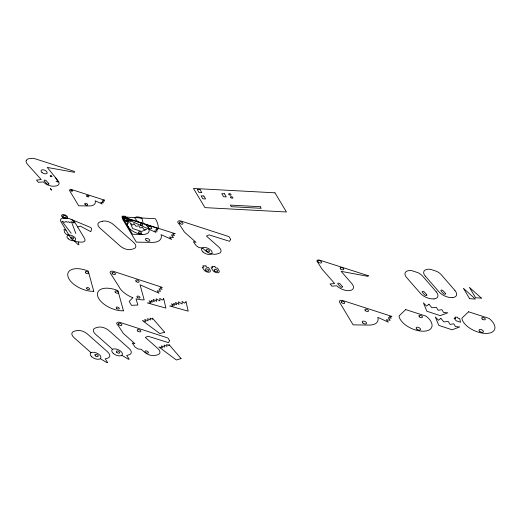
<?xml version="1.0" encoding="UTF-8"?>
<svg xmlns="http://www.w3.org/2000/svg" width="521" height="521" viewBox="0 0 521 521"><rect width="100%" height="100%" fill="white"/><g stroke="black" fill="none" stroke-linecap="round" stroke-linejoin="round"><path stroke-width="0.78" d="M127.15 224.219L131.611 219.986A11.742 6.044 23.5 0 0 129.827 228.83A11.742 6.044 23.5 0 0 146.023 234.059A11.742 6.044 23.5 0 0 145.261 224.388M77.655 226.974L80.286 226.121L90.83 231.676L91.592 229.012A2.104 1.088 23.5 0 0 90.009 227.221L70.114 218.931A6.35 3.269 23.5 0 0 67.183 218.286L64.083 218.117M123.607 219.562L121.875 216.892L155.388 218.729A38.515 19.837 23.5 0 1 158.286 228.595L156.71 228.745L157.987 229.794L155.916 229.481L157.251 231.239L154.646 230.823L155.994 232.444L122.109 216.918M142.507 234.391L132.516 234.255L128.016 226.602M63.946 218.11A6.35 3.269 23.5 0 0 60.944 221.731L70.556 237.745A6.35 3.269 23.5 0 0 78.391 241.959L81.445 242.128A6.35 3.269 23.5 0 0 84.578 238.514L74.972 222.5A6.35 3.269 23.5 0 0 71.103 219.341M469.629 298.696L475.38 299.054L463.384 288.282L469.655 298.741M158.286 228.595L125.724 218.084A2.429 1.25 23.5 0 0 123.562 219.289L128.081 226.707M68.98 235.114L66.147 234.203L64.558 232.392L64.018 229.383L66.004 230.158M56.086 181.367L58.196 182.109L55.304 177.309M121.803 355.302L128.537 359.321L129.188 359.138L126.675 355.465L129.084 354.794A8.18 4.214 23.5 0 0 129.071 348.451L108.856 330.535A8.18 4.214 23.5 0 0 97.981 327.234L95.551 327.917A8.18 4.214 23.5 0 0 95.564 334.261L112.549 349.311M100.299 358.708L107.033 362.72L107.684 362.538L105.17 358.865L107.58 358.201A8.18 4.214 23.5 0 0 107.567 351.851L87.352 333.935A8.18 4.214 23.5 0 0 76.476 330.64L74.047 331.317A8.18 4.214 23.5 0 0 74.06 337.66L91.045 352.71M74.138 240.748L78.202 244.688L78.892 244.72L78.391 241.959M454.944 290.484L441.28 274.756A10.446 5.379 23.5 0 0 436.806 271.395L430.476 269.331A10.14 5.223 23.5 0 0 427.852 269.259A10.049 5.171 23.5 0 0 425.383 276.267M425.442 276.267L439.105 291.994A10.335 5.321 23.5 0 0 452.612 297.55M436.233 291.812L422.57 276.084A10.446 5.379 23.5 0 0 418.096 272.724L411.766 270.653A10.14 5.223 23.5 0 0 409.141 270.588A10.049 5.171 23.5 0 0 406.673 277.595L420.395 293.316A10.335 5.321 23.5 0 0 433.902 298.878M71.182 233.291L61.888 221.099L64.552 222.343L65.998 221.451L67.137 222.22L68.726 221.777L69.788 222.721L71.384 221.568L75.825 233.499M127.013 217.172L128.615 219.836M125.854 217.107L125.346 216.261L122.422 216.098L122.93 216.951M436.175 291.819A10.166 5.236 23.5 0 1 433.947 298.93M454.885 290.49A10.166 5.236 23.5 0 1 452.658 297.608M26.187 160.553L26.076 161.777L27.014 163.783L41.205 179.55L36.45 180.116L38.443 182.317L43.328 181.901A8.258 4.253 23.5 0 0 54.164 186.199L55.916 185.99A8.258 4.253 23.5 0 0 57.629 180.194L47.248 167.436L74.555 172.334L74.457 171.448L35.337 158.853L33.272 158.28L29.28 158.658A8.258 4.253 23.5 0 0 26.936 159.537L26.187 160.553M368.282 275.707L368.087 276.377L341.131 271.363L351.818 283.574A10.199 5.256 23.5 0 1 349.78 290.581A10.199 5.256 23.5 0 1 336.625 285.742L331.994 286.198L330.073 283.984L334.658 283.541L322.284 269.403A10.199 5.256 23.5 0 1 320.982 267.449L317.817 262.389A2.95 1.517 23.5 0 1 317.178 260.363A2.95 1.517 23.5 0 1 319.927 260.24L368.282 275.707M169.553 340.682L168.498 342.668L148.01 336.227L145.352 337.432L157.746 348.412A8.18 4.214 23.5 0 1 157.752 354.755L155.323 355.439A8.18 4.214 23.5 0 1 144.454 352.137L141.217 349.272L137.922 348.959L135.082 347.019L132.243 343.065L134.9 343.671L124.232 334.222A8.18 4.214 23.5 0 1 122.383 331.923L117.987 325.293A3.601 1.856 23.5 0 1 117.01 322.616A3.601 1.856 23.5 0 1 120.755 322.649L167.332 337.797A2.292 1.179 23.5 0 1 168.153 338.292L169.553 340.682M230.64 239.347L229.592 241.334L209.103 234.893L206.446 236.091L218.833 247.078A8.18 4.214 23.5 0 1 218.846 253.421L216.417 254.098A8.18 4.214 23.5 0 1 205.548 250.803L202.311 247.931L199.015 247.618L196.176 245.678L193.337 241.724L195.994 242.337L185.326 232.887A8.18 4.214 23.5 0 1 183.477 230.588L179.081 223.958A3.601 1.856 23.5 0 1 178.097 221.275A3.601 1.856 23.5 0 1 181.849 221.314L228.426 236.462A2.292 1.179 23.5 0 1 229.247 236.957L230.64 239.347M132.829 297.725L129.201 301.412L131.455 305.339L137.87 305.039L136.014 298.793A18.326 9.443 23.5 0 0 144.18 299.868L140.051 284.792L158.996 293.186L157.166 290.809L160.507 291.337L159.022 288.842L162.09 289.253L160.181 287.677L162.402 287.403L113.845 271.487A3.777 1.947 23.5 0 0 110.485 271.578A3.777 1.947 23.5 0 0 110.856 273.935L118.892 286.504A18.326 9.443 23.5 0 0 132.829 297.725M163.711 298.67L162.298 300.096L159.836 298.37L159.869 300.923L156.059 298.774L156.736 301.385L153.187 299.341L154.294 301.718L151.357 300.285L152.295 302.245L149.13 300.767L150.921 302.864L147.423 302.935L165.899 308.1L163.711 298.67M186.023 301.724L184.603 303.15L182.148 301.425L182.174 303.977L178.364 301.828L179.042 304.446L175.499 302.395L176.599 304.772L173.669 303.339L174.6 305.299L171.442 303.828L173.226 305.925L169.729 305.996L188.211 311.154L186.023 301.724M405.716 309.591L399.021 315.947A17.61 9.072 23.5 0 0 423 331.232A17.61 9.072 23.5 0 0 426.185 316.201L405.716 309.591M468.587 311.786L461.886 318.142A17.61 9.072 23.5 0 0 485.872 333.433A17.61 9.072 23.5 0 0 489.05 318.396L468.587 311.786M133.949 223.796L132.419 225.105L130.283 222.903L132.588 228.504L141.465 231.454L146.544 229.553L143.737 229.344L142.604 227.456L140.09 227.872L138.905 225.893L135.955 226.199L133.949 223.796M428.9 304.16L426.601 306.12L423.404 302.812L426.862 311.219L440.173 315.641L447.793 312.795L443.579 312.476L441.88 309.65L438.109 310.269L436.331 307.299L431.909 307.755L428.9 304.16M440.818 318.311L438.519 320.272L435.315 316.963L438.78 325.371L452.091 329.793L459.711 326.947L455.497 326.628L453.798 323.801L450.027 324.42L448.249 321.45L443.827 321.906L440.818 318.311M164.558 332.164L159.849 333.59L142.422 320.591L146.004 321.522L144.695 319.503L148.146 320.702L147.58 318.65L150.53 319.953L150.087 318.11L152.666 319.262L152.445 318.11L164.558 332.164M181.074 358.572L176.365 359.998L158.938 346.993L162.513 347.93L161.21 345.905L164.662 347.103L164.095 345.058L167.046 346.361L166.603 344.518L169.182 345.67L168.96 344.511L181.074 358.572M102.533 221.21L100.104 221.894A8.18 4.214 23.5 0 0 100.117 228.237L120.338 246.153A8.18 4.214 23.5 0 0 131.207 249.455L133.636 248.771A8.18 4.214 23.5 0 0 133.623 242.428L113.409 224.512A8.18 4.214 23.5 0 0 102.533 221.21M104.467 200.149L102.891 200.305L104.167 201.353L102.09 201.034L103.425 202.793L100.82 202.382L102.175 204.004L95.174 200.793A11.742 6.044 23.5 0 1 88.681 205.945L78.697 205.808L69.736 190.842A2.429 1.25 23.5 0 1 71.905 189.637L104.467 200.149M175.01 233.662L172.646 233.89L174.561 235.466L171.448 234.991L173.454 237.628L169.546 237.009L171.572 239.439L161.074 234.632A17.61 9.072 23.5 0 1 151.331 242.356L136.352 242.154L122.917 219.706A3.647 1.882 23.5 0 1 126.167 217.895L175.01 233.662M391.766 316.371L389.402 316.605L391.317 318.175L388.204 317.706L390.209 320.337L386.302 319.718L388.327 322.154L377.829 317.341A17.61 9.072 23.5 0 1 368.093 325.065L353.114 324.863L339.672 302.414A3.647 1.882 23.5 0 1 342.922 300.604L391.766 316.371M136.476 217.648L134.366 217.596L137.844 221.9L143.314 223.704L141.862 218.032L139.908 217.895L139.381 217.081L136.027 216.899L136.476 217.648M455.634 318.207L454.052 318.168L456.188 320.793L460.571 322.252L459.672 318.494L458.213 318.39L457.497 317.25L454.976 317.113L455.634 318.207M274.945 192.816L193.454 188.452L204.955 207.619L286.446 211.982L274.945 192.816M200.018 189.637L197.251 189.481L199.042 192.47L201.816 192.62L200.018 189.637M224.408 193.74L221.757 193.597L223.659 196.762L226.309 196.905L224.408 193.74M203.841 196L201.067 195.85L202.838 198.801L205.613 198.95L203.841 196M50.335 188.335L51.345 190.009L50.335 188.335M260.253 206.733L230.308 205.098L231.259 206.681L261.203 208.315L260.253 206.733M205.886 265.931L202.962 265.775L203.848 267.26L202.2 267.169L203.932 269.845A3.588 1.85 23.5 0 0 208.354 272.223A3.588 1.85 23.5 0 0 210.132 270.184L208.53 267.514L206.778 267.416L205.886 265.931M214.782 266.459L211.858 266.296L212.763 267.807L211.116 267.716L212.842 270.392A3.588 1.85 23.5 0 0 217.27 272.77A3.588 1.85 23.5 0 0 219.041 270.731L217.446 268.061L215.687 267.963L214.782 266.459M481.371 298.123L475.621 297.765L469.375 287.351L481.371 298.123M48.687 183.418L46.323 180.807A1.296 0.664 23.5 0 0 44.624 180.129A1.296 0.664 23.5 0 0 44.35 181.041L46.721 183.659A1.296 0.664 23.5 0 0 48.42 184.33A1.296 0.664 23.5 0 0 48.687 183.418M445.39 293.336L443.176 290.79A1.335 0.684 23.5 0 0 441.437 290.067A1.335 0.684 23.5 0 0 441.111 290.985L443.325 293.531A1.335 0.684 23.5 0 0 445.071 294.254A1.335 0.684 23.5 0 0 445.39 293.336M426.679 294.658L424.472 292.112A1.335 0.684 23.5 0 0 422.726 291.395A1.335 0.684 23.5 0 0 422.401 292.314L424.615 294.86A1.335 0.684 23.5 0 0 426.36 295.576A1.335 0.684 23.5 0 0 426.679 294.658M342.264 286.42L340.057 283.873A1.335 0.684 23.5 0 0 338.311 283.157A1.335 0.684 23.5 0 0 337.986 284.075L340.2 286.622A1.335 0.684 23.5 0 0 341.945 287.338A1.335 0.684 23.5 0 0 342.264 286.42M123.451 310.809L117.928 290.646A18.326 9.443 23.5 0 0 97.655 296.058A18.326 9.443 23.5 0 0 123.451 310.809M93.767 291.298L88.251 271.135A18.326 9.443 23.5 0 0 67.971 276.547A18.326 9.443 23.5 0 0 93.767 291.298M91.703 356.761A5.718 2.944 23.5 0 0 100.742 358.214A5.718 2.944 23.5 0 0 94.301 352.339A5.718 2.944 23.5 0 0 91.703 356.761M95.336 355.836A1.843 0.951 23.5 0 0 98.209 356.201A1.843 0.951 23.5 0 0 96.014 354.345A1.843 0.951 23.5 0 0 95.336 355.836M145.515 352.398A1.843 0.951 23.5 0 0 148.381 352.763A1.843 0.951 23.5 0 0 146.193 350.9A1.843 0.951 23.5 0 0 145.515 352.398M118.834 324.759A1.928 0.99 23.5 0 0 121.836 325.163A1.928 0.99 23.5 0 0 119.569 323.209A1.928 0.99 23.5 0 0 118.834 324.759M113.207 353.355A5.718 2.944 23.5 0 0 122.246 354.814A5.718 2.944 23.5 0 0 115.805 348.94A5.718 2.944 23.5 0 0 113.207 353.355M116.841 352.437A1.843 0.951 23.5 0 0 119.713 352.802A1.843 0.951 23.5 0 0 117.518 350.939A1.843 0.951 23.5 0 0 116.841 352.437M179.927 223.424A1.928 0.99 23.5 0 0 182.93 223.828A1.928 0.99 23.5 0 0 180.663 221.874A1.928 0.99 23.5 0 0 179.927 223.424M202.949 251.956A5.718 2.944 23.5 0 0 212.001 253.453A5.718 2.944 23.5 0 0 205.606 247.566A5.718 2.944 23.5 0 0 202.949 251.956M206.609 251.063A1.843 0.951 23.5 0 0 209.475 251.422A1.843 0.951 23.5 0 0 207.28 249.566A1.843 0.951 23.5 0 0 206.609 251.063M68.316 238.859A4.676 2.41 23.5 0 0 75.617 239.823A4.676 2.41 23.5 0 0 70.107 235.088A4.676 2.41 23.5 0 0 68.316 238.859M62.403 217.153A3.256 1.674 23.5 0 0 67.528 217.928A3.256 1.674 23.5 0 0 63.803 214.6A3.256 1.674 23.5 0 0 62.403 217.153M63.328 216.944A1.928 0.99 23.5 0 0 66.336 217.342A1.928 0.99 23.5 0 0 64.07 215.388A1.928 0.99 23.5 0 0 63.328 216.944M71.377 238.234A1.504 0.775 23.5 0 0 73.741 238.572A1.504 0.775 23.5 0 0 71.989 237.035A1.504 0.775 23.5 0 0 71.377 238.234M72.947 222.506A0.964 0.495 23.5 0 0 74.451 222.701A0.964 0.495 23.5 0 0 73.318 221.731A0.964 0.495 23.5 0 0 72.947 222.506M41.986 172.451A3.282 1.687 23.5 0 0 47.118 173.148A3.282 1.687 23.5 0 0 43.269 169.82A3.282 1.687 23.5 0 0 41.986 172.451M50.465 176.3A0.964 0.495 23.5 0 0 51.97 176.502A0.964 0.495 23.5 0 0 50.837 175.525A0.964 0.495 23.5 0 0 50.465 176.3M116.652 308.36A1.667 0.86 23.5 0 0 119.257 308.719A1.667 0.86 23.5 0 0 117.31 307.032A1.667 0.86 23.5 0 0 116.652 308.36M115.467 292.463A1.85 0.951 23.5 0 0 118.365 292.88A1.85 0.951 23.5 0 0 116.222 290.998A1.85 0.951 23.5 0 0 115.467 292.463M86.974 288.849A1.667 0.86 23.5 0 0 89.579 289.207A1.667 0.86 23.5 0 0 87.632 287.52A1.667 0.86 23.5 0 0 86.974 288.849M85.783 272.952A1.85 0.951 23.5 0 0 88.681 273.369A1.85 0.951 23.5 0 0 86.538 271.487A1.85 0.951 23.5 0 0 85.783 272.952M136.196 281.522A1.85 0.951 23.5 0 0 139.094 281.939A1.85 0.951 23.5 0 0 136.945 280.051A1.85 0.951 23.5 0 0 136.196 281.522M137.381 297.419A1.667 0.86 23.5 0 0 139.986 297.778A1.667 0.86 23.5 0 0 138.039 296.084A1.667 0.86 23.5 0 0 137.381 297.419M112.51 273.831A1.902 0.977 23.5 0 0 115.467 274.202A1.902 0.977 23.5 0 0 113.207 272.288A1.902 0.977 23.5 0 0 112.51 273.831M124.981 220.025A1.889 0.97 23.5 0 0 127.925 220.422A1.889 0.97 23.5 0 0 125.704 218.507A1.889 0.97 23.5 0 0 124.981 220.025M148.687 228.016A1.928 0.99 23.5 0 0 151.696 228.419A1.928 0.99 23.5 0 0 149.423 226.466A1.928 0.99 23.5 0 0 148.687 228.016M146.108 240.298A2.358 1.218 23.5 0 0 149.781 240.767A2.358 1.218 23.5 0 0 146.974 238.384A2.358 1.218 23.5 0 0 146.108 240.298M205.782 270.392A1.928 0.99 23.5 0 0 208.791 270.796A1.928 0.99 23.5 0 0 206.518 268.843A1.928 0.99 23.5 0 0 205.782 270.392M230.901 197.693A1.276 0.658 23.5 0 0 232.88 197.941A1.276 0.658 23.5 0 0 231.37 196.658A1.276 0.658 23.5 0 0 230.901 197.693M229.071 194.646A1.276 0.658 23.5 0 0 231.057 194.9A1.276 0.658 23.5 0 0 229.54 193.61A1.276 0.658 23.5 0 0 229.071 194.646M124.232 220.279A2.898 1.491 23.5 0 0 128.759 220.884A2.898 1.491 23.5 0 0 125.34 217.941A2.898 1.491 23.5 0 0 124.232 220.279M124.858 220.083A1.928 0.99 23.5 0 0 127.866 220.487A1.928 0.99 23.5 0 0 125.6 218.533A1.928 0.99 23.5 0 0 124.858 220.083M140.735 224.831A1.283 0.664 23.5 0 0 142.741 225.098A1.283 0.664 23.5 0 0 141.23 223.796A1.283 0.664 23.5 0 0 140.735 224.831M139.016 233.017A1.576 0.808 23.5 0 0 141.465 233.33A1.576 0.808 23.5 0 0 139.595 231.741A1.576 0.808 23.5 0 0 139.016 233.017M479.691 331.343A2.358 1.218 23.5 0 0 483.364 331.812A2.358 1.218 23.5 0 0 480.557 329.428A2.358 1.218 23.5 0 0 479.691 331.343M482.27 319.06A1.928 0.99 23.5 0 0 485.279 319.464A1.928 0.99 23.5 0 0 483.013 317.51A1.928 0.99 23.5 0 0 482.27 319.06M419.398 316.866A1.928 0.99 23.5 0 0 422.407 317.269A1.928 0.99 23.5 0 0 420.141 315.316A1.928 0.99 23.5 0 0 419.398 316.866M416.82 329.148A2.358 1.218 23.5 0 0 420.493 329.617A2.358 1.218 23.5 0 0 417.686 327.234A2.358 1.218 23.5 0 0 416.82 329.148M214.685 270.953A1.928 0.99 23.5 0 0 217.687 271.35A1.928 0.99 23.5 0 0 215.42 269.396A1.928 0.99 23.5 0 0 214.685 270.953M71.084 190.836A0.964 0.495 23.5 0 0 72.588 191.038A0.964 0.495 23.5 0 0 71.455 190.061A0.964 0.495 23.5 0 0 71.084 190.836M85.197 204.577A1.576 0.808 23.5 0 0 87.645 204.883A1.576 0.808 23.5 0 0 85.776 203.294A1.576 0.808 23.5 0 0 85.197 204.577M86.916 196.384A1.283 0.664 23.5 0 0 88.922 196.651A1.283 0.664 23.5 0 0 87.411 195.355A1.283 0.664 23.5 0 0 86.916 196.384M362.863 323.013A2.358 1.218 23.5 0 0 366.537 323.476A2.358 1.218 23.5 0 0 363.73 321.099A2.358 1.218 23.5 0 0 362.863 323.013M365.442 310.731A1.928 0.99 23.5 0 0 368.451 311.135A1.928 0.99 23.5 0 0 366.178 309.181A1.928 0.99 23.5 0 0 365.442 310.731M341.737 302.74A1.889 0.97 23.5 0 0 344.687 303.131A1.889 0.97 23.5 0 0 342.46 301.223A1.889 0.97 23.5 0 0 341.737 302.74M318.357 262.161A2.038 1.049 23.5 0 0 321.561 262.643A2.038 1.049 23.5 0 0 319.223 260.559A2.038 1.049 23.5 0 0 318.357 262.161M340.695 269.044A1.928 0.99 23.5 0 0 343.704 269.448A1.928 0.99 23.5 0 0 341.437 267.494A1.928 0.99 23.5 0 0 340.695 269.044M137.798 331.089A1.928 0.99 23.5 0 0 140.807 331.493A1.928 0.99 23.5 0 0 138.54 329.539A1.928 0.99 23.5 0 0 137.798 331.089"/></g></svg>
